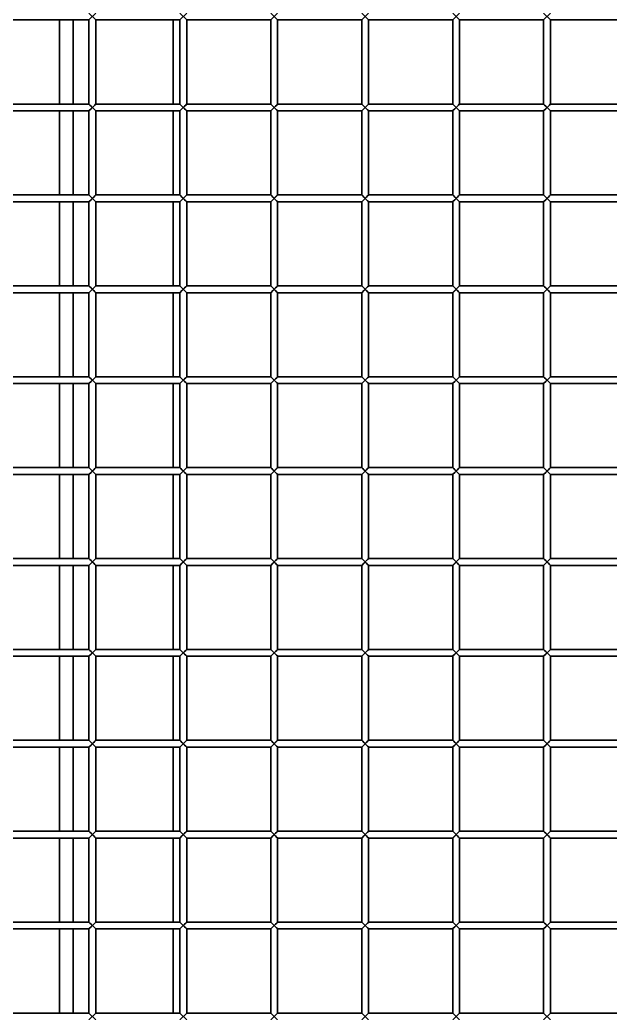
# Model space of a CAD drawing. Header units: millimetres. Extents: x 32496 to 166256, y 3504 to 23939.
# Drawn here: x 97842.4 to 98102, y 20378.4 to 20815.6 of the extents above; entities that cross this region are included whole.
import ezdxf

# ---------------------------------------------------------------- set-up
doc = ezdxf.new("R2010")
doc.units = ezdxf.units.MM
doc.layers.get('0').update_dxf_attribs({"lineweight": 35})

# ---------------------------------------------------------------- blocks, each defined once
blk = doc.blocks.new('8-1250')
at = {"linetype": 'Continuous'}
for p, q in [((-2090.13, -33941.79), (-2087.13, -33944.79)), ((-2090.13, -33944.79), (-2087.13, -33941.79)), ((-2050.13, -33941.79), (-2047.13, -33944.79)), ((-2050.13, -33944.79), (-2047.13, -33941.79)), ((-2010.13, -33941.79), (-2007.13, -33944.79)), ((-2010.13, -33944.79), (-2007.13, -33941.79)), ((-1970.13, -33941.79), (-1967.13, -33944.79)), ((-1970.13, -33944.79), (-1967.13, -33941.79)), ((-1930.13, -33941.79), (-1927.13, -33944.79)), ((-1930.13, -33944.79), (-1927.13, -33941.79)), ((-1890.13, -33941.79), (-1887.13, -33944.79)), ((-1890.13, -33944.79), (-1887.13, -33941.79)), ((-2127.13, -33944.79), (-2090.13, -33944.79)), ((-2103.13, -33981.79), (-2103.13, -33944.79)), ((-2097.13, -33944.79), (-2097.13, -33981.79)), ((-2090.13, -33944.79), (-2090.13, -33981.79)), ((-2087.13, -33944.79), (-2050.13, -33944.79)), ((-2087.13, -33944.79), (-2087.13, -33981.79)), ((-2053.13, -33944.79), (-2053.13, -33981.79)), ((-2050.13, -33944.79), (-2050.13, -33981.79)), ((-2047.13, -33944.79), (-2010.13, -33944.79)), ((-2047.13, -33944.79), (-2047.13, -33981.79)), ((-2010.13, -33944.79), (-2010.13, -33981.79)), ((-2007.13, -33944.79), (-1970.13, -33944.79)), ((-2007.13, -33944.79), (-2007.13, -33981.79)), ((-1970.13, -33944.79), (-1970.13, -33981.79)), ((-1967.13, -33944.79), (-1930.13, -33944.79)), ((-1967.13, -33944.79), (-1967.13, -33981.79)), ((-1930.13, -33944.79), (-1930.13, -33981.79)), ((-1927.13, -33944.79), (-1890.13, -33944.79)), ((-1927.13, -33944.79), (-1927.13, -33981.79)), ((-1890.13, -33944.79), (-1890.13, -33981.79)), ((-1887.13, -33944.79), (-1850.13, -33944.79)), ((-1887.13, -33944.79), (-1887.13, -33981.79)), ((-2127.13, -33981.79), (-2090.13, -33981.79)), ((-2127.13, -33984.79), (-2090.13, -33984.79)), ((-2103.13, -34021.79), (-2103.13, -33984.79)), ((-2097.13, -33984.79), (-2097.13, -34021.79)), ((-2090.13, -33981.79), (-2087.13, -33984.79)), ((-2090.13, -33984.79), (-2087.13, -33981.79)), ((-2090.13, -33984.79), (-2090.13, -34021.79)), ((-2090.01, -33984.67), (-2089.22, -33983.88)), ((-2089.22, -33983.88), (-2088.63, -33983.29)), ((-2087.13, -33981.79), (-2050.13, -33981.79)), ((-2087.13, -33984.79), (-2050.13, -33984.79)), ((-2087.13, -33984.79), (-2087.13, -34021.79)), ((-2053.13, -33984.79), (-2053.13, -34021.79)), ((-2050.13, -33981.79), (-2047.13, -33984.79)), ((-2050.13, -33984.79), (-2047.13, -33981.79)), ((-2050.13, -33984.79), (-2050.13, -34021.79)), ((-2050.01, -33984.67), (-2049.22, -33983.88)), ((-2049.22, -33983.88), (-2048.63, -33983.29)), ((-2047.13, -33981.79), (-2010.13, -33981.79)), ((-2047.13, -33984.79), (-2010.13, -33984.79)), ((-2047.13, -33984.79), (-2047.13, -34021.79)), ((-2010.13, -33981.79), (-2007.13, -33984.79)), ((-2010.13, -33984.79), (-2007.13, -33981.79)), ((-2010.13, -33984.79), (-2010.13, -34021.79)), ((-2010.01, -33984.67), (-2009.22, -33983.88)), ((-2009.22, -33983.88), (-2008.63, -33983.29)), ((-2007.13, -33981.79), (-1970.13, -33981.79)), ((-2007.13, -33984.79), (-1970.13, -33984.79)), ((-2007.13, -33984.79), (-2007.13, -34021.79)), ((-1970.13, -33981.79), (-1967.13, -33984.79)), ((-1970.13, -33984.79), (-1967.13, -33981.79)), ((-1970.13, -33984.79), (-1970.13, -34021.79)), ((-1970.01, -33984.67), (-1969.22, -33983.88)), ((-1969.22, -33983.88), (-1968.63, -33983.29)), ((-1967.13, -33981.79), (-1930.13, -33981.79)), ((-1967.13, -33984.79), (-1930.13, -33984.79)), ((-1967.13, -33984.79), (-1967.13, -34021.79)), ((-1930.13, -33981.79), (-1927.13, -33984.79)), ((-1930.13, -33984.79), (-1927.13, -33981.79)), ((-1930.13, -33984.79), (-1930.13, -34021.79)), ((-1930.01, -33984.67), (-1929.22, -33983.88)), ((-1929.22, -33983.88), (-1928.63, -33983.29)), ((-1927.13, -33981.79), (-1890.13, -33981.79)), ((-1927.13, -33984.79), (-1890.13, -33984.79)), ((-1927.13, -33984.79), (-1927.13, -34021.79)), ((-1890.13, -33981.79), (-1887.13, -33984.79)), ((-1890.13, -33984.79), (-1887.13, -33981.79)), ((-1890.13, -33984.79), (-1890.13, -34021.79)), ((-1890.01, -33984.67), (-1889.22, -33983.88)), ((-1889.22, -33983.88), (-1888.63, -33983.29)), ((-1887.13, -33981.79), (-1850.13, -33981.79)), ((-1887.13, -33984.79), (-1850.13, -33984.79)), ((-1887.13, -33984.79), (-1887.13, -34021.79)), ((-2127.13, -34021.79), (-2090.13, -34021.79)), ((-2127.13, -34024.79), (-2090.13, -34024.79)), ((-2103.13, -34061.79), (-2103.13, -34024.79)), ((-2097.13, -34024.79), (-2097.13, -34061.79)), ((-2090.13, -34021.79), (-2087.13, -34024.79)), ((-2090.13, -34024.79), (-2087.13, -34021.79)), ((-2090.13, -34024.79), (-2090.13, -34061.79)), ((-2090.01, -34024.67), (-2089.22, -34023.88)), ((-2089.22, -34023.88), (-2088.63, -34023.29)), ((-2087.13, -34021.79), (-2050.13, -34021.79)), ((-2087.13, -34024.79), (-2050.13, -34024.79)), ((-2087.13, -34024.79), (-2087.13, -34061.79)), ((-2053.13, -34024.79), (-2053.13, -34061.79)), ((-2050.13, -34021.79), (-2047.13, -34024.79)), ((-2050.13, -34024.79), (-2047.13, -34021.79)), ((-2050.13, -34024.79), (-2050.13, -34061.79)), ((-2050.01, -34024.67), (-2049.22, -34023.88)), ((-2049.22, -34023.88), (-2048.63, -34023.29)), ((-2047.13, -34021.79), (-2010.13, -34021.79)), ((-2047.13, -34024.79), (-2010.13, -34024.79)), ((-2047.13, -34024.79), (-2047.13, -34061.79)), ((-2010.13, -34021.79), (-2007.13, -34024.79)), ((-2010.13, -34024.79), (-2007.13, -34021.79)), ((-2010.13, -34024.79), (-2010.13, -34061.79)), ((-2010.01, -34024.67), (-2009.22, -34023.88)), ((-2009.22, -34023.88), (-2008.63, -34023.29)), ((-2007.13, -34021.79), (-1970.13, -34021.79)), ((-2007.13, -34024.79), (-1970.13, -34024.79)), ((-2007.13, -34024.79), (-2007.13, -34061.79)), ((-1970.13, -34021.79), (-1967.13, -34024.79)), ((-1970.13, -34024.79), (-1967.13, -34021.79)), ((-1970.13, -34024.79), (-1970.13, -34061.79)), ((-1970.01, -34024.67), (-1969.22, -34023.88)), ((-1969.22, -34023.88), (-1968.63, -34023.29)), ((-1967.13, -34021.79), (-1930.13, -34021.79)), ((-1967.13, -34024.79), (-1930.13, -34024.79)), ((-1967.13, -34024.79), (-1967.13, -34061.79)), ((-1930.13, -34021.79), (-1927.13, -34024.79)), ((-1930.13, -34024.79), (-1927.13, -34021.79)), ((-1930.13, -34024.79), (-1930.13, -34061.79)), ((-1930.01, -34024.67), (-1929.22, -34023.88)), ((-1929.22, -34023.88), (-1928.63, -34023.29)), ((-1927.13, -34021.79), (-1890.13, -34021.79)), ((-1927.13, -34024.79), (-1890.13, -34024.79)), ((-1927.13, -34024.79), (-1927.13, -34061.79)), ((-1890.13, -34021.79), (-1887.13, -34024.79)), ((-1890.13, -34024.79), (-1887.13, -34021.79)), ((-1890.13, -34024.79), (-1890.13, -34061.79)), ((-1890.01, -34024.67), (-1889.22, -34023.88)), ((-1889.22, -34023.88), (-1888.63, -34023.29)), ((-1887.13, -34021.79), (-1850.13, -34021.79)), ((-1887.13, -34024.79), (-1850.13, -34024.79)), ((-1887.13, -34024.79), (-1887.13, -34061.79)), ((-2127.13, -34061.79), (-2090.13, -34061.79)), ((-2090.13, -34061.79), (-2087.13, -34064.79)), ((-2090.13, -34064.79), (-2087.13, -34061.79)), ((-2090.01, -34064.67), (-2089.22, -34063.88)), ((-2089.22, -34063.88), (-2088.63, -34063.29)), ((-2087.13, -34061.79), (-2050.13, -34061.79)), ((-2050.13, -34061.79), (-2047.13, -34064.79)), ((-2050.13, -34064.79), (-2047.13, -34061.79)), ((-2050.01, -34064.67), (-2049.22, -34063.88)), ((-2049.22, -34063.88), (-2048.63, -34063.29)), ((-2047.13, -34061.79), (-2010.13, -34061.79)), ((-2010.13, -34061.79), (-2007.13, -34064.79)), ((-2010.13, -34064.79), (-2007.13, -34061.79)), ((-2010.01, -34064.67), (-2009.22, -34063.88)), ((-2009.22, -34063.88), (-2008.63, -34063.29)), ((-2007.13, -34061.79), (-1970.13, -34061.79)), ((-1970.13, -34061.79), (-1967.13, -34064.79)), ((-1970.13, -34064.79), (-1967.13, -34061.79)), ((-1970.01, -34064.67), (-1969.22, -34063.88)), ((-1969.22, -34063.88), (-1968.63, -34063.29)), ((-1967.13, -34061.79), (-1930.13, -34061.79)), ((-1930.13, -34061.79), (-1927.13, -34064.79)), ((-1930.13, -34064.79), (-1927.13, -34061.79)), ((-1930.01, -34064.67), (-1929.22, -34063.88)), ((-1929.22, -34063.88), (-1928.63, -34063.29)), ((-1927.13, -34061.79), (-1890.13, -34061.79)), ((-1890.13, -34061.79), (-1887.13, -34064.79)), ((-1890.13, -34064.79), (-1887.13, -34061.79)), ((-1890.01, -34064.67), (-1889.22, -34063.88)), ((-1889.22, -34063.88), (-1888.63, -34063.29)), ((-1887.13, -34061.79), (-1850.13, -34061.79)), ((-2127.13, -34064.79), (-2090.13, -34064.79)), ((-2103.13, -34101.79), (-2103.13, -34064.79)), ((-2097.13, -34064.79), (-2097.13, -34101.79)), ((-2090.13, -34064.79), (-2090.13, -34101.79)), ((-2087.13, -34064.79), (-2050.13, -34064.79)), ((-2087.13, -34064.79), (-2087.13, -34101.79)), ((-2053.13, -34064.79), (-2053.13, -34101.79)), ((-2050.13, -34064.79), (-2050.13, -34101.79)), ((-2047.13, -34064.79), (-2010.13, -34064.79)), ((-2047.13, -34064.79), (-2047.13, -34101.79)), ((-2010.13, -34064.79), (-2010.13, -34101.79)), ((-2007.13, -34064.79), (-1970.13, -34064.79)), ((-2007.13, -34064.79), (-2007.13, -34101.79)), ((-1970.13, -34064.79), (-1970.13, -34101.79)), ((-1967.13, -34064.79), (-1930.13, -34064.79)), ((-1967.13, -34064.79), (-1967.13, -34101.79)), ((-1930.13, -34064.79), (-1930.13, -34101.79)), ((-1927.13, -34064.79), (-1890.13, -34064.79)), ((-1927.13, -34064.79), (-1927.13, -34101.79)), ((-1890.13, -34064.79), (-1890.13, -34101.79)), ((-1887.13, -34064.79), (-1850.13, -34064.79)), ((-1887.13, -34064.79), (-1887.13, -34101.79)), ((-2127.13, -34101.79), (-2090.13, -34101.79)), ((-2090.13, -34101.79), (-2087.13, -34104.79)), ((-2090.13, -34104.79), (-2087.13, -34101.79)), ((-2089.22, -34103.88), (-2088.63, -34103.29)), ((-2087.13, -34101.79), (-2050.13, -34101.79)), ((-2050.13, -34101.79), (-2047.13, -34104.79)), ((-2050.13, -34104.79), (-2047.13, -34101.79)), ((-2049.22, -34103.88), (-2048.63, -34103.29)), ((-2047.13, -34101.79), (-2010.13, -34101.79)), ((-2010.13, -34101.79), (-2007.13, -34104.79)), ((-2010.13, -34104.79), (-2007.13, -34101.79)), ((-2009.22, -34103.88), (-2008.63, -34103.29)), ((-2007.13, -34101.79), (-1970.13, -34101.79)), ((-1970.13, -34101.79), (-1967.13, -34104.79)), ((-1970.13, -34104.79), (-1967.13, -34101.79)), ((-1969.22, -34103.88), (-1968.63, -34103.29)), ((-1967.13, -34101.79), (-1930.13, -34101.79)), ((-1930.13, -34101.79), (-1927.13, -34104.79)), ((-1930.13, -34104.79), (-1927.13, -34101.79)), ((-1929.22, -34103.88), (-1928.63, -34103.29)), ((-1927.13, -34101.79), (-1890.13, -34101.79)), ((-1890.13, -34101.79), (-1887.13, -34104.79)), ((-1890.13, -34104.79), (-1887.13, -34101.79)), ((-1889.22, -34103.88), (-1888.63, -34103.29)), ((-1887.13, -34101.79), (-1850.13, -34101.79)), ((-2127.13, -34104.79), (-2090.13, -34104.79)), ((-2103.13, -34141.79), (-2103.13, -34104.79)), ((-2097.13, -34104.79), (-2097.13, -34141.79)), ((-2090.13, -34104.79), (-2090.13, -34141.79)), ((-2090.01, -34104.67), (-2089.22, -34103.88)), ((-2087.13, -34104.79), (-2050.13, -34104.79)), ((-2087.13, -34104.79), (-2087.13, -34141.79)), ((-2053.13, -34104.79), (-2053.13, -34141.79)), ((-2050.13, -34104.79), (-2050.13, -34141.79)), ((-2050.01, -34104.67), (-2049.22, -34103.88)), ((-2047.13, -34104.79), (-2010.13, -34104.79)), ((-2047.13, -34104.79), (-2047.13, -34141.79)), ((-2010.13, -34104.79), (-2010.13, -34141.79)), ((-2010.01, -34104.67), (-2009.22, -34103.88)), ((-2007.13, -34104.79), (-1970.13, -34104.79)), ((-2007.13, -34104.79), (-2007.13, -34141.79)), ((-1970.13, -34104.79), (-1970.13, -34141.79)), ((-1970.01, -34104.67), (-1969.22, -34103.88)), ((-1967.13, -34104.79), (-1930.13, -34104.79)), ((-1967.13, -34104.79), (-1967.13, -34141.79)), ((-1930.13, -34104.79), (-1930.13, -34141.79)), ((-1930.01, -34104.67), (-1929.22, -34103.88)), ((-1927.13, -34104.79), (-1890.13, -34104.79)), ((-1927.13, -34104.79), (-1927.13, -34141.79)), ((-1890.13, -34104.79), (-1890.13, -34141.79)), ((-1890.01, -34104.67), (-1889.22, -34103.88)), ((-1887.13, -34104.79), (-1850.13, -34104.79)), ((-1887.13, -34104.79), (-1887.13, -34141.79)), ((-2127.13, -34141.79), (-2090.13, -34141.79)), ((-2090.13, -34141.79), (-2087.13, -34144.79)), ((-2090.13, -34144.79), (-2087.13, -34141.79)), ((-2087.13, -34141.79), (-2050.13, -34141.79)), ((-2050.13, -34141.79), (-2047.13, -34144.79)), ((-2050.13, -34144.79), (-2047.13, -34141.79)), ((-2047.13, -34141.79), (-2010.13, -34141.79)), ((-2010.13, -34141.79), (-2007.13, -34144.79)), ((-2010.13, -34144.79), (-2007.13, -34141.79)), ((-2007.13, -34141.79), (-1970.13, -34141.79)), ((-1970.13, -34141.79), (-1967.13, -34144.79)), ((-1970.13, -34144.79), (-1967.13, -34141.79)), ((-1967.13, -34141.79), (-1930.13, -34141.79)), ((-1930.13, -34141.79), (-1927.13, -34144.79)), ((-1930.13, -34144.79), (-1927.13, -34141.79)), ((-1927.13, -34141.79), (-1890.13, -34141.79)), ((-1890.13, -34141.79), (-1887.13, -34144.79)), ((-1890.13, -34144.79), (-1887.13, -34141.79)), ((-1887.13, -34141.79), (-1850.13, -34141.79)), ((-2127.13, -34144.79), (-2090.13, -34144.79)), ((-2103.13, -34181.79), (-2103.13, -34144.79)), ((-2097.13, -34144.79), (-2097.13, -34181.79)), ((-2090.13, -34144.79), (-2090.13, -34181.79)), ((-2090.01, -34144.67), (-2089.22, -34143.88)), ((-2089.22, -34143.88), (-2088.63, -34143.29)), ((-2087.13, -34144.79), (-2050.13, -34144.79)), ((-2087.13, -34144.79), (-2087.13, -34181.79)), ((-2053.13, -34144.79), (-2053.13, -34181.79)), ((-2050.13, -34144.79), (-2050.13, -34181.79)), ((-2050.01, -34144.67), (-2049.22, -34143.88)), ((-2049.22, -34143.88), (-2048.63, -34143.29)), ((-2047.13, -34144.79), (-2010.13, -34144.79)), ((-2047.13, -34144.79), (-2047.13, -34181.79)), ((-2010.13, -34144.79), (-2010.13, -34181.79)), ((-2010.01, -34144.67), (-2009.22, -34143.88)), ((-2009.22, -34143.88), (-2008.63, -34143.29)), ((-2007.13, -34144.79), (-1970.13, -34144.79)), ((-2007.13, -34144.79), (-2007.13, -34181.79)), ((-1970.13, -34144.79), (-1970.13, -34181.79)), ((-1970.01, -34144.67), (-1969.22, -34143.88)), ((-1969.22, -34143.88), (-1968.63, -34143.29)), ((-1967.13, -34144.79), (-1930.13, -34144.79)), ((-1967.13, -34144.79), (-1967.13, -34181.79)), ((-1930.13, -34144.79), (-1930.13, -34181.79)), ((-1930.01, -34144.67), (-1929.22, -34143.88)), ((-1929.22, -34143.88), (-1928.63, -34143.29)), ((-1927.13, -34144.79), (-1890.13, -34144.79)), ((-1927.13, -34144.79), (-1927.13, -34181.79)), ((-1890.13, -34144.79), (-1890.13, -34181.79)), ((-1890.01, -34144.67), (-1889.22, -34143.88)), ((-1889.22, -34143.88), (-1888.63, -34143.29)), ((-1887.13, -34144.79), (-1850.13, -34144.79)), ((-1887.13, -34144.79), (-1887.13, -34181.79)), ((-2127.13, -34181.79), (-2090.13, -34181.79)), ((-2090.13, -34181.79), (-2087.13, -34184.79)), ((-2090.13, -34184.79), (-2087.13, -34181.79)), ((-2087.13, -34181.79), (-2050.13, -34181.79)), ((-2050.13, -34181.79), (-2047.13, -34184.79)), ((-2050.13, -34184.79), (-2047.13, -34181.79)), ((-2047.13, -34181.79), (-2010.13, -34181.79)), ((-2010.13, -34181.79), (-2007.13, -34184.79)), ((-2010.13, -34184.79), (-2007.13, -34181.79)), ((-2007.13, -34181.79), (-1970.13, -34181.79)), ((-1970.13, -34181.79), (-1967.13, -34184.79)), ((-1970.13, -34184.79), (-1967.13, -34181.79)), ((-1967.13, -34181.79), (-1930.13, -34181.79)), ((-1930.13, -34181.79), (-1927.13, -34184.79)), ((-1930.13, -34184.79), (-1927.13, -34181.79)), ((-1927.13, -34181.79), (-1890.13, -34181.79)), ((-1890.13, -34181.79), (-1887.13, -34184.79)), ((-1890.13, -34184.79), (-1887.13, -34181.79)), ((-1887.13, -34181.79), (-1850.13, -34181.79)), ((-2127.13, -34184.79), (-2090.13, -34184.79)), ((-2103.13, -34221.79), (-2103.13, -34184.79)), ((-2097.13, -34184.79), (-2097.13, -34221.79)), ((-2090.13, -34184.79), (-2090.13, -34221.79)), ((-2090.01, -34184.67), (-2089.22, -34183.88)), ((-2089.22, -34183.88), (-2088.63, -34183.29)), ((-2087.13, -34184.79), (-2050.13, -34184.79)), ((-2087.13, -34184.79), (-2087.13, -34221.79)), ((-2053.13, -34184.79), (-2053.13, -34221.79)), ((-2050.13, -34184.79), (-2050.13, -34221.79)), ((-2050.01, -34184.67), (-2049.22, -34183.88)), ((-2049.22, -34183.88), (-2048.63, -34183.29)), ((-2047.13, -34184.79), (-2010.13, -34184.79)), ((-2047.13, -34184.79), (-2047.13, -34221.79)), ((-2010.13, -34184.79), (-2010.13, -34221.79)), ((-2010.01, -34184.67), (-2009.22, -34183.88)), ((-2009.22, -34183.88), (-2008.63, -34183.29)), ((-2007.13, -34184.79), (-1970.13, -34184.79)), ((-2007.13, -34184.79), (-2007.13, -34221.79)), ((-1970.13, -34184.79), (-1970.13, -34221.79)), ((-1970.01, -34184.67), (-1969.22, -34183.88)), ((-1969.22, -34183.88), (-1968.63, -34183.29)), ((-1967.13, -34184.79), (-1930.13, -34184.79)), ((-1967.13, -34184.79), (-1967.13, -34221.79)), ((-1930.13, -34184.79), (-1930.13, -34221.79)), ((-1930.01, -34184.67), (-1929.22, -34183.88)), ((-1929.22, -34183.88), (-1928.63, -34183.29)), ((-1927.13, -34184.79), (-1890.13, -34184.79)), ((-1927.13, -34184.79), (-1927.13, -34221.79)), ((-1890.13, -34184.79), (-1890.13, -34221.79)), ((-1890.01, -34184.67), (-1889.22, -34183.88)), ((-1889.22, -34183.88), (-1888.63, -34183.29)), ((-1887.13, -34184.79), (-1850.13, -34184.79)), ((-1887.13, -34184.79), (-1887.13, -34221.79)), ((-2127.13, -34221.79), (-2090.13, -34221.79)), ((-2127.13, -34224.79), (-2090.13, -34224.79)), ((-2103.13, -34261.79), (-2103.13, -34224.79)), ((-2097.13, -34224.79), (-2097.13, -34261.79)), ((-2090.13, -34221.79), (-2087.13, -34224.79)), ((-2090.13, -34224.79), (-2087.13, -34221.79)), ((-2090.13, -34224.79), (-2090.13, -34261.79)), ((-2090.01, -34224.67), (-2089.22, -34223.88)), ((-2089.22, -34223.88), (-2088.63, -34223.29)), ((-2087.13, -34221.79), (-2050.13, -34221.79)), ((-2087.13, -34224.79), (-2050.13, -34224.79)), ((-2087.13, -34224.79), (-2087.13, -34261.79)), ((-2053.13, -34224.79), (-2053.13, -34261.79)), ((-2050.13, -34221.79), (-2047.13, -34224.79)), ((-2050.13, -34224.79), (-2047.13, -34221.79)), ((-2050.13, -34224.79), (-2050.13, -34261.79)), ((-2050.01, -34224.67), (-2049.22, -34223.88)), ((-2049.22, -34223.88), (-2048.63, -34223.29)), ((-2047.13, -34221.79), (-2010.13, -34221.79)), ((-2047.13, -34224.79), (-2010.13, -34224.79)), ((-2047.13, -34224.79), (-2047.13, -34261.79)), ((-2010.13, -34221.79), (-2007.13, -34224.79)), ((-2010.13, -34224.79), (-2007.13, -34221.79)), ((-2010.13, -34224.79), (-2010.13, -34261.79)), ((-2010.01, -34224.67), (-2009.22, -34223.88)), ((-2009.22, -34223.88), (-2008.63, -34223.29)), ((-2007.13, -34221.79), (-1970.13, -34221.79)), ((-2007.13, -34224.79), (-1970.13, -34224.79)), ((-2007.13, -34224.79), (-2007.13, -34261.79)), ((-1970.13, -34221.79), (-1967.13, -34224.79)), ((-1970.13, -34224.79), (-1967.13, -34221.79)), ((-1970.13, -34224.79), (-1970.13, -34261.79)), ((-1970.01, -34224.67), (-1969.22, -34223.88)), ((-1969.22, -34223.88), (-1968.63, -34223.29)), ((-1967.13, -34221.79), (-1930.13, -34221.79)), ((-1967.13, -34224.79), (-1930.13, -34224.79)), ((-1967.13, -34224.79), (-1967.13, -34261.79)), ((-1930.13, -34221.79), (-1927.13, -34224.79)), ((-1930.13, -34224.79), (-1927.13, -34221.79)), ((-1930.13, -34224.79), (-1930.13, -34261.79)), ((-1930.01, -34224.67), (-1929.22, -34223.88)), ((-1929.22, -34223.88), (-1928.63, -34223.29)), ((-1927.13, -34221.79), (-1890.13, -34221.79)), ((-1927.13, -34224.79), (-1890.13, -34224.79)), ((-1927.13, -34224.79), (-1927.13, -34261.79)), ((-1890.13, -34221.79), (-1887.13, -34224.79)), ((-1890.13, -34224.79), (-1887.13, -34221.79)), ((-1890.13, -34224.79), (-1890.13, -34261.79)), ((-1890.01, -34224.67), (-1889.22, -34223.88)), ((-1889.22, -34223.88), (-1888.63, -34223.29)), ((-1887.13, -34221.79), (-1850.13, -34221.79)), ((-1887.13, -34224.79), (-1850.13, -34224.79)), ((-1887.13, -34224.79), (-1887.13, -34261.79)), ((-2127.13, -34261.79), (-2090.13, -34261.79)), ((-2127.13, -34264.79), (-2090.13, -34264.79)), ((-2103.13, -34301.79), (-2103.13, -34264.79)), ((-2097.13, -34264.79), (-2097.13, -34301.79)), ((-2090.13, -34261.79), (-2087.13, -34264.79)), ((-2090.13, -34264.79), (-2087.13, -34261.79)), ((-2090.13, -34264.79), (-2090.13, -34301.79)), ((-2090.01, -34264.67), (-2089.22, -34263.88)), ((-2089.22, -34263.88), (-2088.63, -34263.29)), ((-2087.13, -34261.79), (-2050.13, -34261.79)), ((-2087.13, -34264.79), (-2050.13, -34264.79)), ((-2087.13, -34264.79), (-2087.13, -34301.79)), ((-2053.13, -34264.79), (-2053.13, -34301.79)), ((-2050.13, -34261.79), (-2047.13, -34264.79)), ((-2050.13, -34264.79), (-2047.13, -34261.79)), ((-2050.13, -34264.79), (-2050.13, -34301.79)), ((-2050.01, -34264.67), (-2049.22, -34263.88)), ((-2049.22, -34263.88), (-2048.63, -34263.29)), ((-2047.13, -34261.79), (-2010.13, -34261.79)), ((-2047.13, -34264.79), (-2010.13, -34264.79)), ((-2047.13, -34264.79), (-2047.13, -34301.79)), ((-2010.13, -34261.79), (-2007.13, -34264.79)), ((-2010.13, -34264.79), (-2007.13, -34261.79)), ((-2010.13, -34264.79), (-2010.13, -34301.79)), ((-2010.01, -34264.67), (-2009.22, -34263.88)), ((-2009.22, -34263.88), (-2008.63, -34263.29)), ((-2007.13, -34261.79), (-1970.13, -34261.79)), ((-2007.13, -34264.79), (-1970.13, -34264.79)), ((-2007.13, -34264.79), (-2007.13, -34301.79)), ((-1970.13, -34261.79), (-1967.13, -34264.79)), ((-1970.13, -34264.79), (-1967.13, -34261.79)), ((-1970.13, -34264.79), (-1970.13, -34301.79)), ((-1970.01, -34264.67), (-1969.22, -34263.88)), ((-1969.22, -34263.88), (-1968.63, -34263.29)), ((-1967.13, -34261.79), (-1930.13, -34261.79)), ((-1967.13, -34264.79), (-1930.13, -34264.79)), ((-1967.13, -34264.79), (-1967.13, -34301.79)), ((-1930.13, -34261.79), (-1927.13, -34264.79)), ((-1930.13, -34264.79), (-1927.13, -34261.79)), ((-1930.13, -34264.79), (-1930.13, -34301.79)), ((-1930.01, -34264.67), (-1929.22, -34263.88)), ((-1929.22, -34263.88), (-1928.63, -34263.29)), ((-1927.13, -34261.79), (-1890.13, -34261.79)), ((-1927.13, -34264.79), (-1890.13, -34264.79)), ((-1927.13, -34264.79), (-1927.13, -34301.79)), ((-1890.13, -34261.79), (-1887.13, -34264.79)), ((-1890.13, -34264.79), (-1887.13, -34261.79)), ((-1890.13, -34264.79), (-1890.13, -34301.79)), ((-1890.01, -34264.67), (-1889.22, -34263.88)), ((-1889.22, -34263.88), (-1888.63, -34263.29)), ((-1887.13, -34261.79), (-1850.13, -34261.79)), ((-1887.13, -34264.79), (-1850.13, -34264.79)), ((-1887.13, -34264.79), (-1887.13, -34301.79)), ((-2127.13, -34301.79), (-2090.13, -34301.79)), ((-2127.13, -34304.79), (-2090.13, -34304.79)), ((-2103.13, -34341.79), (-2103.13, -34304.79)), ((-2097.13, -34304.79), (-2097.13, -34341.79)), ((-2090.13, -34301.79), (-2087.13, -34304.79)), ((-2090.13, -34304.79), (-2087.13, -34301.79)), ((-2090.13, -34304.79), (-2090.13, -34341.79)), ((-2090.01, -34304.67), (-2089.22, -34303.88)), ((-2089.22, -34303.88), (-2088.63, -34303.29)), ((-2087.13, -34301.79), (-2050.13, -34301.79)), ((-2087.13, -34304.79), (-2050.13, -34304.79)), ((-2087.13, -34304.79), (-2087.13, -34341.79)), ((-2053.13, -34304.79), (-2053.13, -34341.79)), ((-2050.13, -34301.79), (-2047.13, -34304.79)), ((-2050.13, -34304.79), (-2047.13, -34301.79)), ((-2050.13, -34304.79), (-2050.13, -34341.79)), ((-2050.01, -34304.67), (-2049.22, -34303.88)), ((-2049.22, -34303.88), (-2048.63, -34303.29)), ((-2047.13, -34301.79), (-2010.13, -34301.79)), ((-2047.13, -34304.79), (-2010.13, -34304.79)), ((-2047.13, -34304.79), (-2047.13, -34341.79)), ((-2010.13, -34301.79), (-2007.13, -34304.79)), ((-2010.13, -34304.79), (-2007.13, -34301.79)), ((-2010.13, -34304.79), (-2010.13, -34341.79)), ((-2010.01, -34304.67), (-2009.22, -34303.88)), ((-2009.22, -34303.88), (-2008.63, -34303.29)), ((-2007.13, -34301.79), (-1970.13, -34301.79)), ((-2007.13, -34304.79), (-1970.13, -34304.79)), ((-2007.13, -34304.79), (-2007.13, -34341.79)), ((-1970.13, -34301.79), (-1967.13, -34304.79)), ((-1970.13, -34304.79), (-1967.13, -34301.79)), ((-1970.13, -34304.79), (-1970.13, -34341.79)), ((-1970.01, -34304.67), (-1969.22, -34303.88)), ((-1969.22, -34303.88), (-1968.63, -34303.29)), ((-1967.13, -34301.79), (-1930.13, -34301.79)), ((-1967.13, -34304.79), (-1930.13, -34304.79)), ((-1967.13, -34304.79), (-1967.13, -34341.79)), ((-1930.13, -34301.79), (-1927.13, -34304.79)), ((-1930.13, -34304.79), (-1927.13, -34301.79)), ((-1930.13, -34304.79), (-1930.13, -34341.79)), ((-1930.01, -34304.67), (-1929.22, -34303.88)), ((-1929.22, -34303.88), (-1928.63, -34303.29)), ((-1927.13, -34301.79), (-1890.13, -34301.79)), ((-1927.13, -34304.79), (-1890.13, -34304.79)), ((-1927.13, -34304.79), (-1927.13, -34341.79)), ((-1890.13, -34301.79), (-1887.13, -34304.79)), ((-1890.13, -34304.79), (-1887.13, -34301.79)), ((-1890.13, -34304.79), (-1890.13, -34341.79)), ((-1890.01, -34304.67), (-1889.22, -34303.88)), ((-1889.22, -34303.88), (-1888.63, -34303.29)), ((-1887.13, -34301.79), (-1850.13, -34301.79)), ((-1887.13, -34304.79), (-1850.13, -34304.79)), ((-1887.13, -34304.79), (-1887.13, -34341.79)), ((-2127.13, -34341.79), (-2090.13, -34341.79)), ((-2090.13, -34341.79), (-2087.13, -34344.79)), ((-2090.13, -34344.79), (-2087.13, -34341.79)), ((-2090.01, -34344.67), (-2089.22, -34343.88)), ((-2089.22, -34343.88), (-2088.63, -34343.29)), ((-2087.13, -34341.79), (-2050.13, -34341.79)), ((-2050.13, -34341.79), (-2047.13, -34344.79)), ((-2050.13, -34344.79), (-2047.13, -34341.79)), ((-2050.01, -34344.67), (-2049.22, -34343.88)), ((-2049.22, -34343.88), (-2048.63, -34343.29)), ((-2047.13, -34341.79), (-2010.13, -34341.79)), ((-2010.13, -34341.79), (-2007.13, -34344.79)), ((-2010.13, -34344.79), (-2007.13, -34341.79)), ((-2010.01, -34344.67), (-2009.22, -34343.88)), ((-2009.22, -34343.88), (-2008.63, -34343.29)), ((-2007.13, -34341.79), (-1970.13, -34341.79)), ((-1970.13, -34341.79), (-1967.13, -34344.79)), ((-1970.13, -34344.79), (-1967.13, -34341.79)), ((-1970.01, -34344.67), (-1969.22, -34343.88)), ((-1969.22, -34343.88), (-1968.63, -34343.29)), ((-1967.13, -34341.79), (-1930.13, -34341.79)), ((-1930.13, -34341.79), (-1927.13, -34344.79)), ((-1930.13, -34344.79), (-1927.13, -34341.79)), ((-1930.01, -34344.67), (-1929.22, -34343.88)), ((-1929.22, -34343.88), (-1928.63, -34343.29)), ((-1927.13, -34341.79), (-1890.13, -34341.79)), ((-1890.13, -34341.79), (-1887.13, -34344.79)), ((-1890.13, -34344.79), (-1887.13, -34341.79)), ((-1890.01, -34344.67), (-1889.22, -34343.88)), ((-1889.22, -34343.88), (-1888.63, -34343.29)), ((-1887.13, -34341.79), (-1850.13, -34341.79)), ((-2127.13, -34344.79), (-2090.13, -34344.79)), ((-2103.13, -34381.79), (-2103.13, -34344.79)), ((-2097.13, -34344.79), (-2097.13, -34381.79)), ((-2090.13, -34344.79), (-2090.13, -34381.79)), ((-2087.13, -34344.79), (-2050.13, -34344.79)), ((-2087.13, -34344.79), (-2087.13, -34381.79)), ((-2053.13, -34344.79), (-2053.13, -34381.79)), ((-2050.13, -34344.79), (-2050.13, -34381.79)), ((-2047.13, -34344.79), (-2010.13, -34344.79)), ((-2047.13, -34344.79), (-2047.13, -34381.79)), ((-2010.13, -34344.79), (-2010.13, -34381.79)), ((-2007.13, -34344.79), (-1970.13, -34344.79)), ((-2007.13, -34344.79), (-2007.13, -34381.79)), ((-1970.13, -34344.79), (-1970.13, -34381.79)), ((-1967.13, -34344.79), (-1930.13, -34344.79)), ((-1967.13, -34344.79), (-1967.13, -34381.79)), ((-1930.13, -34344.79), (-1930.13, -34381.79)), ((-1927.13, -34344.79), (-1890.13, -34344.79)), ((-1927.13, -34344.79), (-1927.13, -34381.79)), ((-1890.13, -34344.79), (-1890.13, -34381.79)), ((-1887.13, -34344.79), (-1850.13, -34344.79)), ((-1887.13, -34344.79), (-1887.13, -34381.79)), ((-2127.13, -34381.79), (-2090.13, -34381.79)), ((-2090.13, -34381.79), (-2087.13, -34384.79)), ((-2090.13, -34384.79), (-2087.13, -34381.79)), ((-2087.13, -34381.79), (-2050.13, -34381.79)), ((-2050.13, -34381.79), (-2047.13, -34384.79)), ((-2050.13, -34384.79), (-2047.13, -34381.79)), ((-2047.13, -34381.79), (-2010.13, -34381.79)), ((-2010.13, -34381.79), (-2007.13, -34384.79)), ((-2010.13, -34384.79), (-2007.13, -34381.79)), ((-2007.13, -34381.79), (-1970.13, -34381.79)), ((-1970.13, -34381.79), (-1967.13, -34384.79)), ((-1970.13, -34384.79), (-1967.13, -34381.79)), ((-1967.13, -34381.79), (-1930.13, -34381.79)), ((-1930.13, -34381.79), (-1927.13, -34384.79)), ((-1930.13, -34384.79), (-1927.13, -34381.79)), ((-1927.13, -34381.79), (-1890.13, -34381.79)), ((-1890.13, -34381.79), (-1887.13, -34384.79)), ((-1890.13, -34384.79), (-1887.13, -34381.79)), ((-1887.13, -34381.79), (-1850.13, -34381.79))]:
    blk.add_line(p, q, dxfattribs=at)
for points in [[(-2088.63, -33983.29), (-2089.21, -33982.7), (-2089.69, -33982.23)], [(-2087.24, -33981.9), (-2087.56, -33982.22), (-2088.05, -33982.71), (-2088.63, -33983.29)], [(-2088.63, -33983.29), (-2088.04, -33983.88), (-2087.57, -33984.35), (-2087.24, -33984.67)], [(-2048.63, -33983.29), (-2049.21, -33982.7), (-2049.69, -33982.23)], [(-2047.24, -33981.9), (-2047.56, -33982.22), (-2048.05, -33982.71), (-2048.63, -33983.29)], [(-2048.63, -33983.29), (-2048.04, -33983.88), (-2047.57, -33984.35), (-2047.24, -33984.67)], [(-2008.63, -33983.29), (-2009.21, -33982.7), (-2009.69, -33982.23)], [(-2007.24, -33981.9), (-2007.56, -33982.22), (-2008.05, -33982.71), (-2008.63, -33983.29)], [(-2008.63, -33983.29), (-2008.04, -33983.88), (-2007.57, -33984.35), (-2007.24, -33984.67)], [(-1968.63, -33983.29), (-1969.21, -33982.7), (-1969.69, -33982.23)], [(-1967.24, -33981.9), (-1967.56, -33982.22), (-1968.05, -33982.71), (-1968.63, -33983.29)], [(-1968.63, -33983.29), (-1968.04, -33983.88), (-1967.57, -33984.35), (-1967.24, -33984.67)], [(-1928.63, -33983.29), (-1929.21, -33982.7), (-1929.69, -33982.23)], [(-1927.24, -33981.9), (-1927.56, -33982.22), (-1928.05, -33982.71), (-1928.63, -33983.29)], [(-1928.63, -33983.29), (-1928.04, -33983.88), (-1927.57, -33984.35), (-1927.24, -33984.67)], [(-1888.63, -33983.29), (-1889.21, -33982.7), (-1889.69, -33982.23)], [(-1887.24, -33981.9), (-1887.56, -33982.22), (-1888.05, -33982.71), (-1888.63, -33983.29)], [(-1888.63, -33983.29), (-1888.04, -33983.88), (-1887.57, -33984.35), (-1887.24, -33984.67)], [(-2088.63, -34023.29), (-2089.21, -34022.7), (-2089.69, -34022.23)], [(-2087.24, -34021.9), (-2087.56, -34022.22), (-2088.05, -34022.71), (-2088.63, -34023.29)], [(-2088.63, -34023.29), (-2088.04, -34023.88), (-2087.57, -34024.35), (-2087.24, -34024.67)], [(-2048.63, -34023.29), (-2049.21, -34022.7), (-2049.69, -34022.23)], [(-2047.24, -34021.9), (-2047.56, -34022.22), (-2048.05, -34022.71), (-2048.63, -34023.29)], [(-2048.63, -34023.29), (-2048.04, -34023.88), (-2047.57, -34024.35), (-2047.24, -34024.67)], [(-2008.63, -34023.29), (-2009.21, -34022.7), (-2009.69, -34022.23)], [(-2007.24, -34021.9), (-2007.56, -34022.22), (-2008.05, -34022.71), (-2008.63, -34023.29)], [(-2008.63, -34023.29), (-2008.04, -34023.88), (-2007.57, -34024.35), (-2007.24, -34024.67)], [(-1968.63, -34023.29), (-1969.21, -34022.7), (-1969.69, -34022.23)], [(-1967.24, -34021.9), (-1967.56, -34022.22), (-1968.05, -34022.71), (-1968.63, -34023.29)], [(-1968.63, -34023.29), (-1968.04, -34023.88), (-1967.57, -34024.35), (-1967.24, -34024.67)], [(-1928.63, -34023.29), (-1929.21, -34022.7), (-1929.69, -34022.23)], [(-1927.24, -34021.9), (-1927.56, -34022.22), (-1928.05, -34022.71), (-1928.63, -34023.29)], [(-1928.63, -34023.29), (-1928.04, -34023.88), (-1927.57, -34024.35), (-1927.24, -34024.67)], [(-1888.63, -34023.29), (-1889.21, -34022.7), (-1889.69, -34022.23)], [(-1887.24, -34021.9), (-1887.56, -34022.22), (-1888.05, -34022.71), (-1888.63, -34023.29)], [(-1888.63, -34023.29), (-1888.04, -34023.88), (-1887.57, -34024.35), (-1887.24, -34024.67)], [(-2088.63, -34063.29), (-2089.21, -34062.7), (-2089.69, -34062.23)], [(-2087.24, -34061.9), (-2087.56, -34062.22), (-2088.05, -34062.71), (-2088.63, -34063.29)], [(-2088.63, -34063.29), (-2088.04, -34063.88), (-2087.57, -34064.35), (-2087.24, -34064.67)], [(-2048.63, -34063.29), (-2049.21, -34062.7), (-2049.69, -34062.23)], [(-2047.24, -34061.9), (-2047.56, -34062.22), (-2048.05, -34062.71), (-2048.63, -34063.29)], [(-2048.63, -34063.29), (-2048.04, -34063.88), (-2047.57, -34064.35), (-2047.24, -34064.67)], [(-2008.63, -34063.29), (-2009.21, -34062.7), (-2009.69, -34062.23)], [(-2007.24, -34061.9), (-2007.56, -34062.22), (-2008.05, -34062.71), (-2008.63, -34063.29)], [(-2008.63, -34063.29), (-2008.04, -34063.88), (-2007.57, -34064.35), (-2007.24, -34064.67)], [(-1968.63, -34063.29), (-1969.21, -34062.7), (-1969.69, -34062.23)], [(-1967.24, -34061.9), (-1967.56, -34062.22), (-1968.05, -34062.71), (-1968.63, -34063.29)], [(-1968.63, -34063.29), (-1968.04, -34063.88), (-1967.57, -34064.35), (-1967.24, -34064.67)], [(-1928.63, -34063.29), (-1929.21, -34062.7), (-1929.69, -34062.23)], [(-1927.24, -34061.9), (-1927.56, -34062.22), (-1928.05, -34062.71), (-1928.63, -34063.29)], [(-1928.63, -34063.29), (-1928.04, -34063.88), (-1927.57, -34064.35), (-1927.24, -34064.67)], [(-1888.63, -34063.29), (-1889.21, -34062.7), (-1889.69, -34062.23)], [(-1887.24, -34061.9), (-1887.56, -34062.22), (-1888.05, -34062.71), (-1888.63, -34063.29)], [(-1888.63, -34063.29), (-1888.04, -34063.88), (-1887.57, -34064.35), (-1887.24, -34064.67)], [(-2088.63, -34103.29), (-2089.21, -34102.7), (-2089.69, -34102.23)], [(-2087.24, -34101.9), (-2087.56, -34102.22), (-2088.05, -34102.71), (-2088.63, -34103.29)], [(-2088.63, -34103.29), (-2088.04, -34103.88), (-2087.57, -34104.35), (-2087.24, -34104.67)], [(-2048.63, -34103.29), (-2049.21, -34102.7), (-2049.69, -34102.23)], [(-2047.24, -34101.9), (-2047.56, -34102.22), (-2048.05, -34102.71), (-2048.63, -34103.29)], [(-2048.63, -34103.29), (-2048.04, -34103.88), (-2047.57, -34104.35), (-2047.24, -34104.67)], [(-2008.63, -34103.29), (-2009.21, -34102.7), (-2009.69, -34102.23)], [(-2007.24, -34101.9), (-2007.56, -34102.22), (-2008.05, -34102.71), (-2008.63, -34103.29)], [(-2008.63, -34103.29), (-2008.04, -34103.88), (-2007.57, -34104.35), (-2007.24, -34104.67)], [(-1968.63, -34103.29), (-1969.21, -34102.7), (-1969.69, -34102.23)], [(-1967.24, -34101.9), (-1967.56, -34102.22), (-1968.05, -34102.71), (-1968.63, -34103.29)], [(-1968.63, -34103.29), (-1968.04, -34103.88), (-1967.57, -34104.35), (-1967.24, -34104.67)], [(-1928.63, -34103.29), (-1929.21, -34102.7), (-1929.69, -34102.23)], [(-1927.24, -34101.9), (-1927.56, -34102.22), (-1928.05, -34102.71), (-1928.63, -34103.29)], [(-1928.63, -34103.29), (-1928.04, -34103.88), (-1927.57, -34104.35), (-1927.24, -34104.67)], [(-1888.63, -34103.29), (-1889.21, -34102.7), (-1889.69, -34102.23)], [(-1887.24, -34101.9), (-1887.56, -34102.22), (-1888.05, -34102.71), (-1888.63, -34103.29)], [(-1888.63, -34103.29), (-1888.04, -34103.88), (-1887.57, -34104.35), (-1887.24, -34104.67)], [(-2088.63, -34143.29), (-2089.21, -34142.7), (-2089.69, -34142.23)], [(-2087.24, -34141.9), (-2087.56, -34142.22), (-2088.05, -34142.71), (-2088.63, -34143.29)], [(-2048.63, -34143.29), (-2049.21, -34142.7), (-2049.69, -34142.23)], [(-2047.24, -34141.9), (-2047.56, -34142.22), (-2048.05, -34142.71), (-2048.63, -34143.29)], [(-2008.63, -34143.29), (-2009.21, -34142.7), (-2009.69, -34142.23)], [(-2007.24, -34141.9), (-2007.56, -34142.22), (-2008.05, -34142.71), (-2008.63, -34143.29)], [(-1968.63, -34143.29), (-1969.21, -34142.7), (-1969.69, -34142.23)], [(-1967.24, -34141.9), (-1967.56, -34142.22), (-1968.05, -34142.71), (-1968.63, -34143.29)], [(-1928.63, -34143.29), (-1929.21, -34142.7), (-1929.69, -34142.23)], [(-1927.24, -34141.9), (-1927.56, -34142.22), (-1928.05, -34142.71), (-1928.63, -34143.29)], [(-1888.63, -34143.29), (-1889.21, -34142.7), (-1889.69, -34142.23)], [(-1887.24, -34141.9), (-1887.56, -34142.22), (-1888.05, -34142.71), (-1888.63, -34143.29)], [(-2088.63, -34143.29), (-2088.04, -34143.88), (-2087.57, -34144.35), (-2087.24, -34144.67)], [(-2048.63, -34143.29), (-2048.04, -34143.88), (-2047.57, -34144.35), (-2047.24, -34144.67)], [(-2008.63, -34143.29), (-2008.04, -34143.88), (-2007.57, -34144.35), (-2007.24, -34144.67)], [(-1968.63, -34143.29), (-1968.04, -34143.88), (-1967.57, -34144.35), (-1967.24, -34144.67)], [(-1928.63, -34143.29), (-1928.04, -34143.88), (-1927.57, -34144.35), (-1927.24, -34144.67)], [(-1888.63, -34143.29), (-1888.04, -34143.88), (-1887.57, -34144.35), (-1887.24, -34144.67)], [(-2088.63, -34183.29), (-2089.21, -34182.7), (-2089.69, -34182.23)], [(-2087.24, -34181.9), (-2087.56, -34182.22), (-2088.05, -34182.71), (-2088.63, -34183.29)], [(-2048.63, -34183.29), (-2049.21, -34182.7), (-2049.69, -34182.23)], [(-2047.24, -34181.9), (-2047.56, -34182.22), (-2048.05, -34182.71), (-2048.63, -34183.29)], [(-2008.63, -34183.29), (-2009.21, -34182.7), (-2009.69, -34182.23)], [(-2007.24, -34181.9), (-2007.56, -34182.22), (-2008.05, -34182.71), (-2008.63, -34183.29)], [(-1968.63, -34183.29), (-1969.21, -34182.7), (-1969.69, -34182.23)], [(-1967.24, -34181.9), (-1967.56, -34182.22), (-1968.05, -34182.71), (-1968.63, -34183.29)], [(-1928.63, -34183.29), (-1929.21, -34182.7), (-1929.69, -34182.23)], [(-1927.24, -34181.9), (-1927.56, -34182.22), (-1928.05, -34182.71), (-1928.63, -34183.29)], [(-1888.63, -34183.29), (-1889.21, -34182.7), (-1889.69, -34182.23)], [(-1887.24, -34181.9), (-1887.56, -34182.22), (-1888.05, -34182.71), (-1888.63, -34183.29)], [(-2088.63, -34183.29), (-2088.04, -34183.88), (-2087.57, -34184.35), (-2087.24, -34184.67)], [(-2048.63, -34183.29), (-2048.04, -34183.88), (-2047.57, -34184.35), (-2047.24, -34184.67)], [(-2008.63, -34183.29), (-2008.04, -34183.88), (-2007.57, -34184.35), (-2007.24, -34184.67)], [(-1968.63, -34183.29), (-1968.04, -34183.88), (-1967.57, -34184.35), (-1967.24, -34184.67)], [(-1928.63, -34183.29), (-1928.04, -34183.88), (-1927.57, -34184.35), (-1927.24, -34184.67)], [(-1888.63, -34183.29), (-1888.04, -34183.88), (-1887.57, -34184.35), (-1887.24, -34184.67)], [(-2088.63, -34223.29), (-2089.21, -34222.7), (-2089.69, -34222.23)], [(-2087.24, -34221.9), (-2087.56, -34222.22), (-2088.05, -34222.71), (-2088.63, -34223.29)], [(-2088.63, -34223.29), (-2088.04, -34223.88), (-2087.57, -34224.35), (-2087.24, -34224.67)], [(-2048.63, -34223.29), (-2049.21, -34222.7), (-2049.69, -34222.23)], [(-2047.24, -34221.9), (-2047.56, -34222.22), (-2048.05, -34222.71), (-2048.63, -34223.29)], [(-2048.63, -34223.29), (-2048.04, -34223.88), (-2047.57, -34224.35), (-2047.24, -34224.67)], [(-2008.63, -34223.29), (-2009.21, -34222.7), (-2009.69, -34222.23)], [(-2007.24, -34221.9), (-2007.56, -34222.22), (-2008.05, -34222.71), (-2008.63, -34223.29)], [(-2008.63, -34223.29), (-2008.04, -34223.88), (-2007.57, -34224.35), (-2007.24, -34224.67)], [(-1968.63, -34223.29), (-1969.21, -34222.7), (-1969.69, -34222.23)], [(-1967.24, -34221.9), (-1967.56, -34222.22), (-1968.05, -34222.71), (-1968.63, -34223.29)], [(-1968.63, -34223.29), (-1968.04, -34223.88), (-1967.57, -34224.35), (-1967.24, -34224.67)], [(-1928.63, -34223.29), (-1929.21, -34222.7), (-1929.69, -34222.23)], [(-1927.24, -34221.9), (-1927.56, -34222.22), (-1928.05, -34222.71), (-1928.63, -34223.29)], [(-1928.63, -34223.29), (-1928.04, -34223.88), (-1927.57, -34224.35), (-1927.24, -34224.67)], [(-1888.63, -34223.29), (-1889.21, -34222.7), (-1889.69, -34222.23)], [(-1887.24, -34221.9), (-1887.56, -34222.22), (-1888.05, -34222.71), (-1888.63, -34223.29)], [(-1888.63, -34223.29), (-1888.04, -34223.88), (-1887.57, -34224.35), (-1887.24, -34224.67)], [(-2088.63, -34263.29), (-2089.21, -34262.7), (-2089.69, -34262.23)], [(-2087.24, -34261.9), (-2087.56, -34262.22), (-2088.05, -34262.71), (-2088.63, -34263.29)], [(-2088.63, -34263.29), (-2088.04, -34263.88), (-2087.57, -34264.35), (-2087.24, -34264.67)], [(-2048.63, -34263.29), (-2049.21, -34262.7), (-2049.69, -34262.23)], [(-2047.24, -34261.9), (-2047.56, -34262.22), (-2048.05, -34262.71), (-2048.63, -34263.29)], [(-2048.63, -34263.29), (-2048.04, -34263.88), (-2047.57, -34264.35), (-2047.24, -34264.67)], [(-2008.63, -34263.29), (-2009.21, -34262.7), (-2009.69, -34262.23)], [(-2007.24, -34261.9), (-2007.56, -34262.22), (-2008.05, -34262.71), (-2008.63, -34263.29)], [(-2008.63, -34263.29), (-2008.04, -34263.88), (-2007.57, -34264.35), (-2007.24, -34264.67)], [(-1968.63, -34263.29), (-1969.21, -34262.7), (-1969.69, -34262.23)], [(-1967.24, -34261.9), (-1967.56, -34262.22), (-1968.05, -34262.71), (-1968.63, -34263.29)], [(-1968.63, -34263.29), (-1968.04, -34263.88), (-1967.57, -34264.35), (-1967.24, -34264.67)], [(-1928.63, -34263.29), (-1929.21, -34262.7), (-1929.69, -34262.23)], [(-1927.24, -34261.9), (-1927.56, -34262.22), (-1928.05, -34262.71), (-1928.63, -34263.29)], [(-1928.63, -34263.29), (-1928.04, -34263.88), (-1927.57, -34264.35), (-1927.24, -34264.67)], [(-1888.63, -34263.29), (-1889.21, -34262.7), (-1889.69, -34262.23)], [(-1887.24, -34261.9), (-1887.56, -34262.22), (-1888.05, -34262.71), (-1888.63, -34263.29)], [(-1888.63, -34263.29), (-1888.04, -34263.88), (-1887.57, -34264.35), (-1887.24, -34264.67)], [(-2088.63, -34303.29), (-2089.21, -34302.7), (-2089.69, -34302.23)], [(-2087.24, -34301.9), (-2087.56, -34302.22), (-2088.05, -34302.71), (-2088.63, -34303.29)], [(-2088.63, -34303.29), (-2088.04, -34303.88), (-2087.57, -34304.35), (-2087.24, -34304.67)], [(-2048.63, -34303.29), (-2049.21, -34302.7), (-2049.69, -34302.23)], [(-2047.24, -34301.9), (-2047.56, -34302.22), (-2048.05, -34302.71), (-2048.63, -34303.29)], [(-2048.63, -34303.29), (-2048.04, -34303.88), (-2047.57, -34304.35), (-2047.24, -34304.67)], [(-2008.63, -34303.29), (-2009.21, -34302.7), (-2009.69, -34302.23)], [(-2007.24, -34301.9), (-2007.56, -34302.22), (-2008.05, -34302.71), (-2008.63, -34303.29)], [(-2008.63, -34303.29), (-2008.04, -34303.88), (-2007.57, -34304.35), (-2007.24, -34304.67)], [(-1968.63, -34303.29), (-1969.21, -34302.7), (-1969.69, -34302.23)], [(-1967.24, -34301.9), (-1967.56, -34302.22), (-1968.05, -34302.71), (-1968.63, -34303.29)], [(-1968.63, -34303.29), (-1968.04, -34303.88), (-1967.57, -34304.35), (-1967.24, -34304.67)], [(-1928.63, -34303.29), (-1929.21, -34302.7), (-1929.69, -34302.23)], [(-1927.24, -34301.9), (-1927.56, -34302.22), (-1928.05, -34302.71), (-1928.63, -34303.29)], [(-1928.63, -34303.29), (-1928.04, -34303.88), (-1927.57, -34304.35), (-1927.24, -34304.67)], [(-1888.63, -34303.29), (-1889.21, -34302.7), (-1889.69, -34302.23)], [(-1887.24, -34301.9), (-1887.56, -34302.22), (-1888.05, -34302.71), (-1888.63, -34303.29)], [(-1888.63, -34303.29), (-1888.04, -34303.88), (-1887.57, -34304.35), (-1887.24, -34304.67)], [(-2088.63, -34343.29), (-2089.21, -34342.7), (-2089.69, -34342.23)], [(-2087.24, -34341.9), (-2087.56, -34342.22), (-2088.05, -34342.71), (-2088.63, -34343.29)], [(-2088.63, -34343.29), (-2088.04, -34343.88), (-2087.57, -34344.35), (-2087.24, -34344.67)], [(-2048.63, -34343.29), (-2049.21, -34342.7), (-2049.69, -34342.23)], [(-2047.24, -34341.9), (-2047.56, -34342.22), (-2048.05, -34342.71), (-2048.63, -34343.29)], [(-2048.63, -34343.29), (-2048.04, -34343.88), (-2047.57, -34344.35), (-2047.24, -34344.67)], [(-2008.63, -34343.29), (-2009.21, -34342.7), (-2009.69, -34342.23)], [(-2007.24, -34341.9), (-2007.56, -34342.22), (-2008.05, -34342.71), (-2008.63, -34343.29)], [(-2008.63, -34343.29), (-2008.04, -34343.88), (-2007.57, -34344.35), (-2007.24, -34344.67)], [(-1968.63, -34343.29), (-1969.21, -34342.7), (-1969.69, -34342.23)], [(-1967.24, -34341.9), (-1967.56, -34342.22), (-1968.05, -34342.71), (-1968.63, -34343.29)], [(-1968.63, -34343.29), (-1968.04, -34343.88), (-1967.57, -34344.35), (-1967.24, -34344.67)], [(-1928.63, -34343.29), (-1929.21, -34342.7), (-1929.69, -34342.23)], [(-1927.24, -34341.9), (-1927.56, -34342.22), (-1928.05, -34342.71), (-1928.63, -34343.29)], [(-1928.63, -34343.29), (-1928.04, -34343.88), (-1927.57, -34344.35), (-1927.24, -34344.67)], [(-1888.63, -34343.29), (-1889.21, -34342.7), (-1889.69, -34342.23)], [(-1887.24, -34341.9), (-1887.56, -34342.22), (-1888.05, -34342.71), (-1888.63, -34343.29)], [(-1888.63, -34343.29), (-1888.04, -34343.88), (-1887.57, -34344.35), (-1887.24, -34344.67)]]:
    blk.add_lwpolyline(points, dxfattribs=at)

msp = doc.modelspace()

# ---------------------------------------------------------------- block references
at = {"color": 6}
msp.add_blockref('8-1250', (99962.893, 54760.291), dxfattribs=at)

doc.saveas('drawing.dxf')
